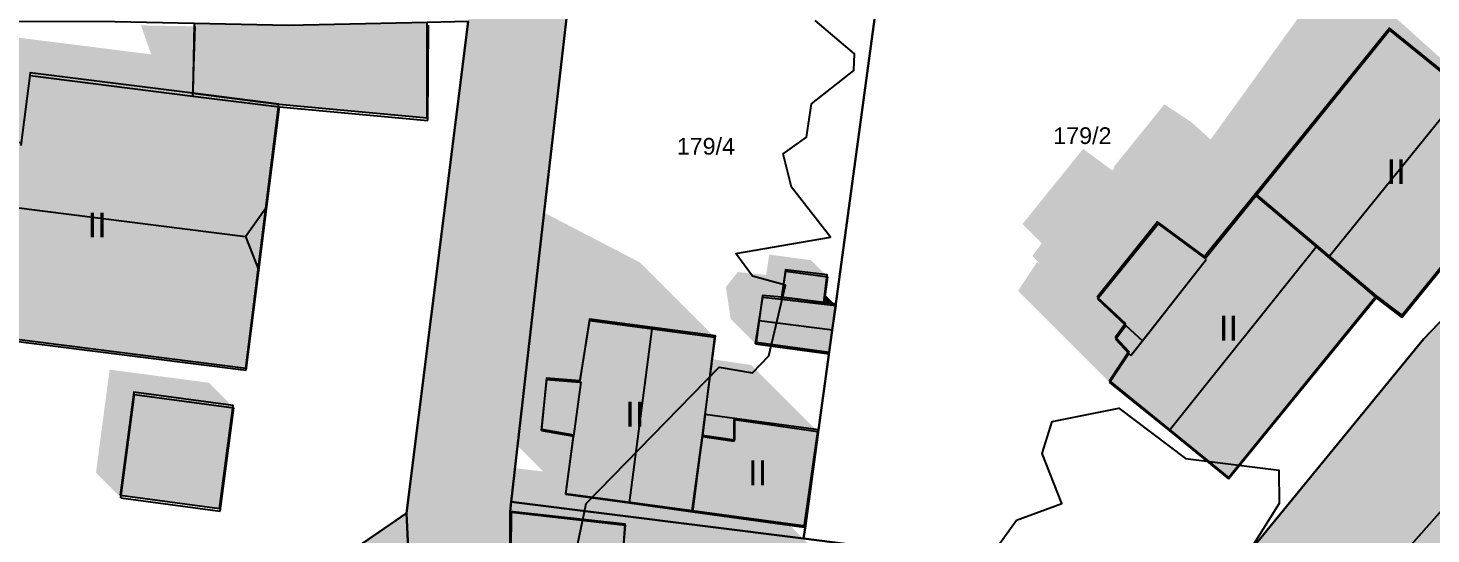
# Model space of a CAD drawing. Header units: millimetres. Extents: x 238 to 3518, y -74 to 2735.
# Drawn here: x 1746 to 1830.2, y 1101.4 to 1131.8 of the extents above; entities that cross this region are included whole.
import ezdxf
from ezdxf.enums import TextEntityAlignment as Align

# ---------------------------------------------------------------- set-up
doc = ezdxf.new("R2010")
doc.units = ezdxf.units.MM
for name, color, linetype in [('LP_Flurstueck_bez', 7, 'Continuous'), ('LP_Flurstuecke', 8, 'Continuous'), ('LP_Gebaeude_Dachaufsicht', 9, 'Continuous'), ('LP_Gebaeude_Dachschatten', 253, 'Continuous'), ('LP_Gebaeude_F', 254, 'Continuous'), ('LP_Gebaeude_Geschosszahl', 7, 'Continuous'), ('LP_Gebaeude_Schatten', 7, 'Continuous'), ('LP_Gebaeude_U', 7, 'Continuous'), ('LP_Topographie_Hoehenlinien', 8, 'Continuous'), ('LP_Verkehr_Strassen', 9, 'Continuous')]:
    doc.layers.add(name, color=color, linetype=linetype)
doc.styles.get("Standard").update_dxf_attribs({"font": 'arial.ttf'})

msp = doc.modelspace()

# ---------------------------------------------------------------- hatches: boundary and pattern name
at = {"layer": 'LP_Gebaeude_Dachschatten'}
for points in [[(1832.194, 1128.04), (1827.769, 1131.64), (1819.741, 1121.693), (1824.087, 1118.009)], [(1759.08, 1119.262), (1760.361, 1121.057), (1761.113, 1127.04), (1755.917, 1127.693), (1746.141, 1128.922), (1745.613, 1124.721), (1745.147, 1121.013)], [(1823.35, 1118.633), (1819.741, 1121.693), (1816.7, 1117.926), (1816.755, 1117.885), (1812.232, 1112.115), (1812.114, 1112.241), (1810.958, 1110.491), (1814.529, 1107.6)], [(1794.322, 1113.653), (1794.532, 1115.104), (1793.815, 1115.196), (1791.265, 1115.503), (1790.128, 1115.621), (1789.916, 1114.219)], [(1783.499, 1113.709), (1779.75, 1114.215), (1779.159, 1110.522), (1779.239, 1110.511), (1778.791, 1107.269), (1778.76, 1107.275), (1778.31, 1103.785), (1782.127, 1103.257)]]:
    msp.add_hatch(color=253, dxfattribs=at).paths.add_polyline_path(points)
at = {"layer": 'LP_Gebaeude_F'}
for points in [[(1755.911, 1127.857), (1761.086, 1127.205), (1769.976, 1126.376), (1769.983, 1132.104), (1761.631, 1131.932), (1756.001, 1132.052)], [(1819.711, 1121.826), (1826.96, 1115.7), (1828.5, 1114.529), (1836.642, 1124.576), (1827.767, 1131.769)], [(1736.929, 1114.562), (1739.058, 1114.292), (1739.007, 1113.885), (1759.091, 1111.357), (1761.086, 1127.205), (1755.911, 1127.857), (1746.14, 1129.089), (1745.61, 1124.884), (1740.512, 1125.528), (1739.645, 1118.665), (1737.483, 1118.938)], [(1810.204, 1115.62), (1811.916, 1114.03), (1811.3, 1113.203), (1812.102, 1112.346), (1810.957, 1110.587), (1818.103, 1104.787), (1826.96, 1115.7), (1819.711, 1121.826), (1816.659, 1118.06), (1813.827, 1120.146)], [(1791.261, 1115.612), (1793.793, 1115.297), (1793.999, 1116.948), (1791.499, 1117.261)], [(1789.735, 1112.906), (1794.113, 1112.308), (1794.509, 1115.208), (1793.793, 1115.297), (1791.261, 1115.612), (1790.12, 1115.719)], [(1776.85, 1107.681), (1778.765, 1107.339), (1778.289, 1103.833), (1785.899, 1102.798), (1786.511, 1107.304), (1786.68, 1108.577), (1787.297, 1113.295), (1779.731, 1114.286), (1779.149, 1110.592), (1777.141, 1110.756)], [(1751.553, 1103.721), (1757.521, 1102.926), (1758.346, 1109.115), (1752.378, 1109.91)], [(1786.511, 1107.304), (1788.44, 1107.031), (1788.445, 1108.336), (1786.68, 1108.577)], [(1785.899, 1102.798), (1792.689, 1101.873), (1793.477, 1107.648), (1788.445, 1108.336), (1788.44, 1107.031), (1786.511, 1107.304)], [(1774.964, 1102.753), (1774.977, 1097.763), (1781.493, 1097.07), (1781.788, 1100.855), (1781.877, 1101.992)]]:
    msp.add_hatch(color=254, dxfattribs=at).paths.add_polyline_path(points)
at = {"layer": 'LP_Gebaeude_Schatten'}
h = msp.add_hatch(color=7, dxfattribs=at)
h.paths.add_polyline_path([(1736.237, 1134.469), (1736.285, 1137.349), (1748.474, 1137.588), (1748.52, 1138.098), (1748.538, 1138.299), (1751.771, 1137.911), (1751.52, 1135.098), (1738.785, 1134.849), (1738.737, 1131.969), (1743.384, 1131.966), (1743.969, 1131.381), (1753.417, 1130.193), (1752.801, 1131.933), (1756.05, 1131.876), (1755.917, 1127.693), (1746.141, 1128.922), (1745.613, 1124.721), (1740.506, 1125.364), (1739.775, 1119.555), (1739.645, 1118.521), (1739.627, 1118.523), (1737.475, 1118.793), (1736.926, 1114.428), (1735.426, 1115.928), (1735.584, 1117.181), (1734.514, 1118.25), (1734.566, 1118.659), (1734.583, 1118.786), (1732.627, 1125.523), (1732.645, 1125.521), (1732.275, 1127.055), (1736.006, 1129.864), (1739.272, 1129.453), (1738.26, 1130.465), (1738.252, 1132.455), (1736.237, 1134.469)])
h.paths.add_polyline_path([(1743.997, 1128.983), (1743.987, 1131.363), (1739.75, 1131.345), (1739.76, 1128.965), (1743.997, 1128.983)], flags=0)
for points in [[(1815.85, 1126.133), (1817.019, 1125.079), (1824.269, 1135.14), (1825.194, 1135.04), (1833.62, 1127.439), (1836.62, 1124.439), (1832.194, 1128.04), (1827.769, 1131.64), (1819.741, 1121.693), (1816.7, 1117.926), (1813.865, 1120.017), (1810.228, 1115.507), (1811.936, 1113.918), (1811.316, 1113.095), (1812.114, 1112.241), (1810.958, 1110.491), (1805.458, 1115.991), (1806.614, 1117.741), (1806.736, 1117.62), (1806.747, 1117.634), (1806.316, 1118.095), (1806.885, 1118.85), (1805.728, 1120.007), (1809.365, 1124.517), (1811.125, 1123.219), (1811.249, 1123.377), (1811.2, 1123.426), (1814.241, 1127.193), (1815.85, 1126.133)], [(1834.246, 1109.549), (1840.253, 1116.057), (1839.253, 1117.057), (1841.368, 1118.978), (1845.783, 1123.619), (1848.919, 1120.649), (1850.002, 1121.77), (1853.009, 1118.891), (1853.773, 1118.127), (1857.141, 1118.422), (1857.889, 1119.171), (1860.389, 1116.671), (1856.702, 1112.981), (1856.493, 1113.162), (1856.503, 1113.174), (1857.509, 1114.391), (1854.502, 1117.27), (1853.317, 1116.043), (1850.437, 1118.626), (1844.253, 1112.057), (1838.246, 1105.549), (1830.949, 1097.639), (1826.949, 1101.639), (1834.246, 1109.549)], [(1774.158, 1115.517), (1774.159, 1115.522), (1774.75, 1119.215), (1775.999, 1121.209), (1782.749, 1117.703), (1787.249, 1113.203), (1783.499, 1113.709), (1779.75, 1114.215), (1779.159, 1110.522), (1779.158, 1110.517), (1777.161, 1110.669), (1776.857, 1107.615), (1778.76, 1107.275), (1778.31, 1103.785), (1782.127, 1103.257), (1785.943, 1102.728), (1791.745, 1101.923), (1793.654, 1100.014), (1781.798, 1100.785), (1781.892, 1101.925), (1775.042, 1102.712), (1775.02, 1100.327), (1774.997, 1097.942), (1771.997, 1100.942), (1770.52, 1104.827), (1772.042, 1105.712), (1776.947, 1105.149), (1773.31, 1108.785), (1773.582, 1110.891), (1771.857, 1112.615), (1772.161, 1115.669), (1774.158, 1115.517)], [(1819.741, 1121.693), (1824.087, 1118.009), (1826.96, 1115.573), (1823.35, 1118.633), (1819.741, 1121.693)], [(1794.036, 1116.834), (1791.52, 1117.171), (1791.265, 1115.503), (1790.128, 1115.621), (1789.916, 1114.219), (1789.704, 1112.816), (1788.204, 1114.316), (1787.916, 1116.219), (1788.628, 1117.121), (1789.765, 1117.003), (1790.331, 1116.935), (1790.52, 1118.171), (1793.036, 1117.834), (1794.036, 1116.834)], [(1812.232, 1112.115), (1812.924, 1112.999), (1816.755, 1117.885), (1812.925, 1112.999), (1812.232, 1112.115)], [(1793.815, 1115.196), (1793.889, 1115.747), (1794.532, 1115.104), (1793.815, 1115.196)], [(1793.438, 1107.543), (1788.425, 1108.272), (1788.423, 1106.961), (1786.506, 1107.24), (1786.665, 1108.519), (1787.085, 1111.886), (1789.438, 1111.543), (1793.438, 1107.543)], [(1750.918, 1111.261), (1756.876, 1110.475), (1758.376, 1108.975), (1752.418, 1109.761), (1751.601, 1103.559), (1750.101, 1105.059), (1750.918, 1111.261)]]:
    msp.add_hatch(color=7, dxfattribs=at).paths.add_polyline_path(points)
at = {"layer": 'LP_Verkehr_Strassen'}
for points in [[(1762.087, 1014.189), (1772.735, 1016.137), (1782.346, 1032.533), (1785.678, 1038.218), (1786.084, 1038.897), (1792.165, 1049.139), (1795.931, 1054.766), (1797.943, 1057.908), (1805.464, 1069.234), (1812.574, 1079.595), (1819.792, 1089.102), (1820.242, 1089.695), (1827.536, 1099.012), (1835.474, 1108), (1841.324, 1114.617), (1843.888, 1117.212), (1853.554, 1127.65), (1859.031, 1133), (1871.786, 1145.315), (1888.459, 1161.428), (1903.673, 1176.122), (1913.33, 1185.438), (1922.646, 1194.445), (1935.991, 1207.349), (1953.584, 1224.422), (1970.108, 1240.426), (1980.842, 1250.776), (1991.576, 1261.127), (1997.38, 1266.843), (2031.561, 1300.504), (2009.195, 1299.23), (2009.785, 1296.598), (2009.58, 1290.501), (2006.918, 1285.537), (1999.308, 1277.33), (1987.503, 1266.099), (1973.417, 1253.251), (1962.461, 1242.655), (1932.105, 1213.281), (1906.632, 1188.707), (1906.563, 1189.137), (1892.578, 1175.723), (1878.903, 1162.568), (1874.265, 1158.02), (1860.35, 1144.385), (1859.641, 1143.686), (1854.572, 1138.638), (1838.958, 1122.655), (1829.792, 1113.098), (1817.415, 1097.963), (1805.157, 1082.762), (1796.733, 1071.754), (1788.147, 1058.901), (1781.54, 1049.974), (1772.523, 1032.741), (1768.665, 1025.364), (1765.466, 1019.517), (1765.236, 1019.137), (1763.717, 1016.708)], [(1768.751, 1102.652), (1769.176, 1093.337), (1769.345, 1079.363), (1777.992, 1063.729), (1774.723, 1061.88), (1781.54, 1049.974), (1788.147, 1058.901), (1776.365, 1083.431), (1775.931, 1085.82), (1774.992, 1092.392), (1774.964, 1102.753), (1775.034, 1103.333), (1776.917, 1119.85), (1778.563, 1134.291), (1778.873, 1139.149), (1778.983, 1168.577), (1779.008, 1169.051), (1780.799, 1216.955), (1780.029, 1217.738), (1778.365, 1258.633), (1778.404, 1263.33), (1778.453, 1263.892), (1778.546, 1264.523), (1778.675, 1265.127), (1778.836, 1265.701), (1779.023, 1266.246), (1779.233, 1266.76), (1779.463, 1267.243), (1779.708, 1267.695), (1779.966, 1268.118), (1780.234, 1268.512), (1780.509, 1268.877), (1780.788, 1269.217), (1781.071, 1269.531), (1781.355, 1269.82), (1781.651, 1270.098), (1781.971, 1270.375), (1782.315, 1270.647), (1782.687, 1270.915), (1783.086, 1271.174), (1783.514, 1271.423), (1783.972, 1271.659), (1784.459, 1271.879), (1784.977, 1272.078), (1785.525, 1272.254), (1786.103, 1272.402), (1786.709, 1272.519), (1787.342, 1272.599), (1787.905, 1272.636), (1772.117, 1278.688), (1773.939, 1265.625), (1773.799, 1244.658), (1773.816, 1243.337), (1773.976, 1224.935), (1774.068, 1215.295), (1774.146, 1207.214), (1773.69, 1192.904), (1773.292, 1187.15), (1773.216, 1186.057), (1772.488, 1165.766), (1772.446, 1148.119), (1772.436, 1143.444), (1772.455, 1132.16)], [(1437.804, 1154.253), (1438.673, 1153.567), (1440.068, 1152.778), (1442.637, 1159.425), (1449.054, 1159.885), (1492.667, 1157.565), (1519.846, 1155.975), (1535.58, 1156.437), (1546.845, 1152.754), (1552.318, 1149.758), (1564.788, 1134.813), (1567.557, 1133.654), (1573.177, 1131.238), (1594.106, 1122.288), (1597.825, 1122.258), (1602.533, 1123.007), (1600.743, 1132.644), (1609.753, 1135.862), (1625.154, 1135.87), (1626.48, 1136.128), (1636.15, 1134.452), (1679.283, 1097.64), (1679.76, 1096.585), (1676.199, 1078.512), (1676.08, 1077.908), (1681.86, 1076.835), (1684.899, 1096.047), (1690.597, 1095.897), (1703.342, 1095.547), (1709.609, 1095.167), (1728.822, 1094.107), (1731.411, 1093.887), (1749.723, 1093.677), (1764.977, 1093.407), (1768.346, 1090.238), (1768.956, 1087.789), (1769.345, 1079.363), (1769.176, 1093.337), (1768.751, 1102.652), (1764.464, 1099.711), (1746.055, 1098.117), (1711.279, 1099.465), (1685.479, 1100.285), (1672.994, 1108.822), (1671.605, 1109.752), (1653.705, 1126.478), (1647.197, 1134.418), (1646.42, 1136.433), (1646.274, 1138.954), (1647.235, 1140.32), (1651.633, 1143.079), (1646.575, 1147.367), (1645.896, 1145.828), (1641.107, 1140.816), (1630.495, 1141.535), (1619.139, 1144.129), (1618.936, 1141.63), (1609.6, 1141.44), (1607.496, 1141.056), (1604.102, 1140.6), (1590.58, 1134.093), (1583.986, 1133.082), (1573.739, 1137.684), (1570.562, 1139.219), (1563.229, 1145.152), (1559.742, 1149.763), (1556.764, 1154.684), (1554.634, 1161.015), (1552.601, 1167.059), (1555.922, 1177.676), (1551.917, 1175.959), (1539.443, 1164.387), (1533.328, 1164.431), (1527.013, 1162.943), (1516.667, 1163.812), (1500.234, 1165.172), (1483.791, 1166.542), (1451.843, 1169.201), (1443.933, 1171.813), (1440.349, 1159.027), (1439.873, 1157.328), (1439.249, 1156.4)]]:
    msp.add_hatch(color=9, dxfattribs=at).paths.add_polyline_path(points)

# ---------------------------------------------------------------- linework, layer by layer
at = {"layer": 'LP_Flurstuecke', "color": 8}
for points in [[(1962.461, 1242.655), (1932.105, 1213.281), (1906.632, 1188.707), (1892.668, 1175.203), (1892.578, 1175.723), (1878.903, 1162.568), (1874.265, 1158.02), (1860.35, 1144.385), (1859.641, 1143.686), (1854.572, 1138.638), (1838.958, 1122.655), (1829.792, 1113.098), (1817.415, 1097.963), (1805.157, 1082.762), (1796.733, 1071.754), (1788.147, 1058.901), (1781.54, 1049.974), (1772.523, 1032.741)], [(1786.084, 1038.897), (1792.165, 1049.139), (1795.931, 1054.766), (1797.943, 1057.908), (1805.464, 1069.234), (1812.574, 1079.595), (1819.792, 1089.102), (1820.242, 1089.695), (1827.536, 1099.012), (1835.474, 1108), (1841.324, 1114.617), (1843.888, 1117.212), (1853.554, 1127.65), (1859.031, 1133), (1871.786, 1145.315), (1888.459, 1161.428), (1903.673, 1176.122), (1913.33, 1185.438), (1922.646, 1194.445), (1935.991, 1207.349), (1953.584, 1224.422), (1970.108, 1240.426)], [(1772.455, 1132.16), (1768.751, 1102.652), (1769.176, 1093.337), (1769.345, 1079.363), (1777.992, 1063.729), (1774.723, 1061.88), (1781.54, 1049.974), (1788.147, 1058.901), (1776.365, 1083.431), (1775.931, 1085.82), (1774.992, 1092.392), (1774.964, 1102.753), (1775.034, 1103.333), (1776.917, 1119.85), (1778.563, 1134.291)], [(1731.411, 1093.887), (1749.723, 1093.677), (1764.977, 1093.407), (1769.176, 1093.337), (1768.751, 1102.652), (1764.464, 1099.711), (1746.055, 1098.117), (1711.279, 1099.465)]]:
    msp.add_lwpolyline(points, dxfattribs=at)
for points in [[(1778.563, 1134.291), (1797.125, 1134.38), (1794.509, 1115.208), (1794.113, 1112.308), (1793.477, 1107.648), (1792.689, 1101.873), (1792.587, 1101.124), (1808.379, 1099.11), (1817.415, 1097.963), (1829.792, 1113.098), (1838.958, 1122.655), (1854.572, 1138.638), (1854.033, 1142.336), (1828.372, 1141.247), (1778.873, 1139.149)], [(1775.034, 1103.333), (1792.587, 1101.124), (1792.689, 1101.873), (1793.477, 1107.648), (1794.113, 1112.308), (1794.509, 1115.208), (1797.125, 1134.38), (1778.563, 1134.291), (1776.917, 1119.85)], [(1711.279, 1099.465), (1746.055, 1098.117), (1764.464, 1099.711), (1768.751, 1102.652), (1772.455, 1132.16), (1769.983, 1132.104), (1761.631, 1131.932), (1756.001, 1132.052), (1751.223, 1132.153), (1720.636, 1132.242), (1712.199, 1133.162)], [(1827.536, 1099.012), (1829.979, 1096.773), (1842.174, 1085.592), (1853.26, 1062.504), (1863.329, 1069.206), (1850.501, 1094.454), (1838.271, 1105.584), (1835.474, 1108)], [(1774.964, 1102.753), (1774.992, 1092.392), (1775.931, 1085.82), (1776.365, 1083.431), (1786.868, 1086.37), (1790.67, 1076.554), (1799.2, 1087.419), (1808.379, 1099.11), (1792.587, 1101.124), (1775.034, 1103.333)]]:
    msp.add_lwpolyline(points, close=True, dxfattribs=at)
at = {"layer": 'LP_Gebaeude_Dachaufsicht', "color": 9}
for p, q in [((1755.917, 1127.693, 78.872), (1756.05, 1131.876, 82.36)), ((1770.029, 1126.231, 77.595), (1770.055, 1131.945, 82.36)), ((1819.741, 1121.693, 81.218), (1827.769, 1131.64, 81.218)), ((1827.769, 1131.64, 81.218), (1832.194, 1128.04, 86.506)), ((1745.613, 1124.721, 82.436), (1746.141, 1128.922, 79.159)), ((1746.141, 1128.922, 79.159), (1755.917, 1127.693, 79.159)), ((1824.087, 1118.009, 86.506), (1832.194, 1128.04, 86.506)), ((1755.917, 1127.693, 79.159), (1761.113, 1127.04, 79.159)), ((1755.917, 1127.693, 78.872), (1761.113, 1127.04, 78.306)), ((1760.361, 1121.057, 83.826), (1761.113, 1127.04, 79.159)), ((1761.113, 1127.04, 78.306), (1770.029, 1126.231, 77.595)), ((1828.494, 1114.401, 81.218), (1836.62, 1124.439, 81.218)), ((1759.08, 1119.262, 85.329), (1760.361, 1121.057, 83.826)), ((1759.876, 1117.205, 83.827), (1760.361, 1121.057, 83.826)), ((1816.7, 1117.926, 84.281), (1819.741, 1121.693, 84.326)), ((1819.741, 1121.693, 84.326), (1823.35, 1118.633, 87.374)), ((1819.741, 1121.693, 81.218), (1824.087, 1118.009, 86.506)), ((1745.147, 1121.013, 85.329), (1759.08, 1119.262, 85.329)), ((1810.228, 1115.507, 83.212), (1813.865, 1120.017, 83.212)), ((1813.865, 1120.017, 83.212), (1816.7, 1117.926, 83.212)), ((1759.08, 1119.262, 85.329), (1759.876, 1117.205, 83.827)), ((1814.529, 1107.6, 87.374), (1823.35, 1118.633, 87.374)), ((1823.35, 1118.633, 87.374), (1826.96, 1115.573, 84.326)), ((1812.232, 1112.115, 84.326), (1816.755, 1117.885, 84.326)), ((1812.924, 1112.999, 83.212), (1816.755, 1117.885, 83.212)), ((1816.7, 1117.926, 84.281), (1816.755, 1117.885, 84.326)), ((1816.7, 1117.926, 83.212), (1816.755, 1117.885, 83.212)), ((1824.087, 1118.009, 86.506), (1826.96, 1115.573, 83.01)), ((1759.124, 1111.222, 79.159), (1759.876, 1117.205, 83.827)), ((1791.265, 1115.503, 77.807), (1791.52, 1117.171, 77.807)), ((1791.52, 1117.171, 77.807), (1794.036, 1116.834, 77.807)), ((1793.815, 1115.196, 77.807), (1794.036, 1116.834, 77.807)), ((1789.916, 1114.219, 78.536), (1790.128, 1115.621, 78.093)), ((1790.128, 1115.621, 78.093), (1791.265, 1115.503, 78.089)), ((1791.265, 1115.503, 77.807), (1793.815, 1115.196, 77.807)), ((1791.265, 1115.503, 78.089), (1793.815, 1115.196, 78.091)), ((1793.815, 1115.196, 78.091), (1794.532, 1115.104, 78.093)), ((1810.228, 1115.507, 83.212), (1811.936, 1113.918, 83.212)), ((1818.099, 1104.708, 84.326), (1826.96, 1115.573, 84.326)), ((1826.96, 1115.573, 83.01), (1828.494, 1114.401, 81.218)), ((1794.322, 1113.653, 78.536), (1794.532, 1115.104, 78.093)), ((1779.159, 1110.522, 82.362), (1779.75, 1114.215, 82.442)), ((1779.75, 1114.215, 82.442), (1783.499, 1113.709, 86.259)), ((1782.127, 1103.257, 86.259), (1783.499, 1113.709, 86.259)), ((1783.499, 1113.709, 86.259), (1787.249, 1113.203, 82.442)), ((1789.704, 1112.816, 78.093), (1789.916, 1114.219, 78.536)), ((1789.916, 1114.219, 78.536), (1794.322, 1113.653, 78.536)), ((1794.112, 1112.202, 78.093), (1794.322, 1113.653, 78.536)), ((1811.316, 1113.095, 83.487), (1811.936, 1113.918, 83.487)), ((1811.936, 1113.918, 83.212), (1812.924, 1112.999, 83.212)), ((1811.936, 1113.918, 83.487), (1812.924, 1112.999, 83.487)), ((1744.153, 1113.104, 79.159), (1759.124, 1111.222, 79.159)), ((1786.665, 1108.519, 82.442), (1787.249, 1113.203, 82.442)), ((1789.704, 1112.816, 78.093), (1794.112, 1112.202, 78.093)), ((1811.316, 1113.095, 83.487), (1812.114, 1112.241, 83.487)), ((1812.232, 1112.115, 83.487), (1812.924, 1112.999, 83.487)), ((1810.958, 1110.491, 84.326), (1812.114, 1112.241, 84.213)), ((1812.114, 1112.241, 83.487), (1812.232, 1112.115, 83.487)), ((1812.114, 1112.241, 84.213), (1812.232, 1112.115, 84.326)), ((1776.857, 1107.615, 82.442), (1777.161, 1110.669, 82.442)), ((1777.161, 1110.669, 82.442), (1779.158, 1110.517, 82.442)), ((1778.791, 1107.269, 82.442), (1779.239, 1110.511, 82.442)), ((1779.158, 1110.517, 82.442), (1779.159, 1110.522, 82.442)), ((1779.159, 1110.522, 82.362), (1779.239, 1110.511, 82.442)), ((1779.159, 1110.522, 82.442), (1779.239, 1110.511, 82.442)), ((1810.958, 1110.491, 84.326), (1814.529, 1107.6, 87.374)), ((1751.601, 1103.559, 77.866), (1752.418, 1109.761, 77.866)), ((1752.418, 1109.761, 77.866), (1758.376, 1108.975, 77.866)), ((1757.559, 1102.773, 77.866), (1758.376, 1108.975, 77.866)), ((1786.506, 1107.24, 82.441), (1786.665, 1108.519, 82.442)), ((1776.857, 1107.615, 82.442), (1778.791, 1107.269, 82.442)), ((1788.423, 1106.961, 81.857), (1788.425, 1108.272, 81.857)), ((1788.425, 1108.272, 81.857), (1793.438, 1107.543, 81.857)), ((1814.529, 1107.6, 87.374), (1818.099, 1104.708, 84.326)), ((1778.31, 1103.785, 82.442), (1778.76, 1107.275, 82.411)), ((1778.76, 1107.275, 82.411), (1778.791, 1107.269, 82.442)), ((1785.943, 1102.728, 81.857), (1786.506, 1107.24, 81.857)), ((1785.943, 1102.728, 82.442), (1786.506, 1107.24, 82.441)), ((1786.506, 1107.24, 81.857), (1788.423, 1106.961, 81.857)), ((1792.609, 1101.803, 81.857), (1793.438, 1107.543, 81.857)), ((1751.601, 1103.559, 77.866), (1757.559, 1102.773, 77.866)), ((1778.31, 1103.785, 82.442), (1782.127, 1103.257, 86.259)), ((1775.02, 1100.327, 81.873), (1775.042, 1102.712, 79.923)), ((1775.042, 1102.712, 79.923), (1781.892, 1101.925, 79.923)), ((1782.127, 1103.257, 86.259), (1785.943, 1102.728, 82.442)), ((1785.943, 1102.728, 81.857), (1792.609, 1101.803, 81.857)), ((1781.798, 1100.785, 80.824), (1781.892, 1101.925, 79.923))]:
    msp.add_line(p, q, dxfattribs=at)
at = {"layer": 'LP_Gebaeude_U', "color": 7}
for points in [[(1755.911, 1127.857), (1761.086, 1127.205), (1769.976, 1126.376), (1769.983, 1132.104), (1761.631, 1131.932), (1756.001, 1132.052)], [(1819.711, 1121.826), (1826.96, 1115.7), (1828.5, 1114.529), (1836.642, 1124.576), (1827.767, 1131.769)], [(1736.929, 1114.562), (1739.058, 1114.292), (1739.007, 1113.885), (1759.091, 1111.357), (1761.086, 1127.205), (1755.911, 1127.857), (1746.14, 1129.089), (1745.61, 1124.884), (1740.512, 1125.528), (1739.645, 1118.665), (1737.483, 1118.938)], [(1810.204, 1115.62), (1811.916, 1114.03), (1811.3, 1113.203), (1812.102, 1112.346), (1810.957, 1110.587), (1818.103, 1104.787), (1826.96, 1115.7), (1819.711, 1121.826), (1816.659, 1118.06), (1813.827, 1120.146)], [(1791.261, 1115.612), (1793.793, 1115.297), (1793.999, 1116.948), (1791.499, 1117.261)], [(1789.735, 1112.906), (1794.113, 1112.308), (1794.509, 1115.208), (1793.793, 1115.297), (1791.261, 1115.612), (1790.12, 1115.719)], [(1776.85, 1107.681), (1778.765, 1107.339), (1778.289, 1103.833), (1785.899, 1102.798), (1786.511, 1107.304), (1786.68, 1108.577), (1787.297, 1113.295), (1779.731, 1114.286), (1779.149, 1110.592), (1777.141, 1110.756)], [(1751.553, 1103.721), (1757.521, 1102.926), (1758.346, 1109.115), (1752.378, 1109.91)], [(1786.511, 1107.304), (1788.44, 1107.031), (1788.445, 1108.336), (1786.68, 1108.577)], [(1785.899, 1102.798), (1792.689, 1101.873), (1793.477, 1107.648), (1788.445, 1108.336), (1788.44, 1107.031), (1786.511, 1107.304)], [(1774.964, 1102.753), (1774.977, 1097.763), (1781.493, 1097.07), (1781.788, 1100.855), (1781.877, 1101.992)]]:
    msp.add_lwpolyline(points, close=True, dxfattribs=at)
at = {"layer": 'LP_Topographie_Hoehenlinien', "color": 8}
for points in [[(1778.481, 1098.223), (1779.523, 1103.223), (1787.506, 1111.415), (1789.506, 1111.078), (1790.505, 1112.088), (1791.505, 1116.343), (1789.506, 1116.87), (1788.506, 1118.241), (1794.208, 1119.223), (1791.852, 1122.223), (1791.359, 1124.223), (1792.749, 1125.223), (1793.062, 1127.223), (1795.602, 1129.223), (1795.648, 1130.223), (1793.284, 1132.223)], [(1801.504, 1096.854), (1805.371, 1102.223), (1808.086, 1103.223), (1806.898, 1106.223), (1807.503, 1108.14), (1811.503, 1108.95), (1815.502, 1105.924), (1821.111, 1105.223), (1821.143, 1103.223), (1817.502, 1097.413)]]:
    msp.add_lwpolyline(points, dxfattribs=at)

# ---------------------------------------------------------------- texts
at = {"layer": 'LP_Flurstueck_bez', "color": 7}
for s, p in [('179/2', (1809.32, 1125.312)), ('179/4', (1786.717, 1124.674))]:
    msp.add_text(s, height=1, dxfattribs=at).set_placement(p, align=Align.MIDDLE_CENTER)
at = {"layer": 'LP_Gebaeude_Geschosszahl', "color": 7}
for p in [(1828.153, 1123.15), (1750.172, 1119.947), (1818.098, 1113.748), (1782.451, 1108.593), (1789.825, 1105.06)]:
    msp.add_text('II', height=1.5, dxfattribs=at).set_placement(p, align=Align.MIDDLE_CENTER)

doc.saveas('drawing.dxf')
